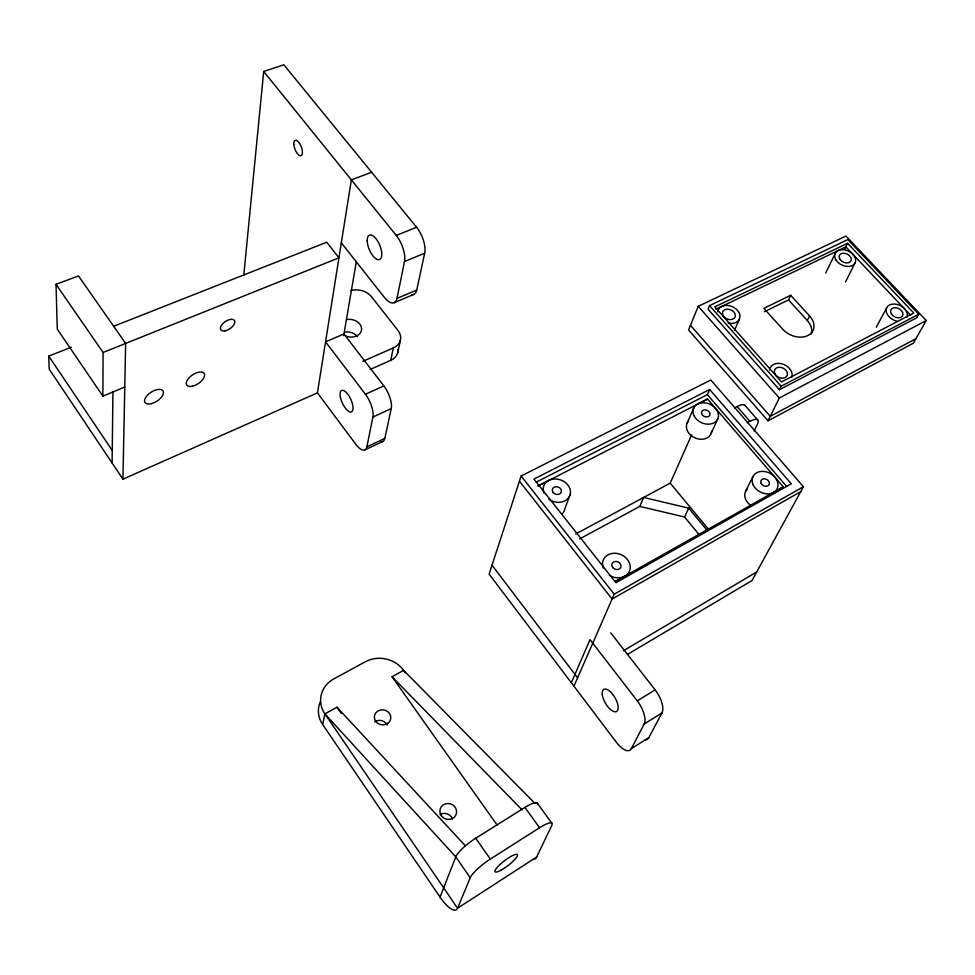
<?xml version="1.0" encoding="UTF-8"?>
<svg xmlns="http://www.w3.org/2000/svg" width="975" height="975" viewBox="0 0 975 975"><rect width="100%" height="100%" fill="white"/><g stroke="black" fill="none" stroke-linecap="round" stroke-linejoin="round"><path stroke-width="1.46" d="M124.776 387.038L102.887 396.13L103.07 352.487L56.026 284.334L78.475 275.925L125.641 343.419L122.947 479.164L317.423 392.864L351.353 179.887L371.633 172.258M112.113 463.003L112.929 391.609M243.762 275.377L263.701 71.468L283.859 64.813L416.593 227.272A19.415 8.714 67.3 0 1 424.673 253.207L416.739 290.05A18.915 8.312 66.8 0 1 411.889 294.669M343.675 335.534L356.253 262.129M317.423 392.864L355.717 444.173A17.075 6.642 64.9 0 0 366.868 446.83L372.913 417.056A17.465 6.935 65.2 0 0 365.418 394.253L325.553 341.835L343.943 333.962L383.857 385.929A17.355 7.069 65.2 0 1 391.231 408.622L384.82 438.397A16.965 6.764 64.9 0 1 380.64 441.651M341.323 242.848L384.26 297.241A19.037 8.178 66.7 0 0 396.996 298.411L404.491 261.519A19.549 8.568 67.3 0 0 396.264 235.438L263.701 71.468M370.147 369.464L390.743 360.323L393.315 347.929A16.502 12.76 11 0 0 398.007 330.501L371.463 296.692A16.368 12.468 10.1 0 0 350.963 290.587M397.739 352.718L400.359 340.312M465.197 845.63L336.984 707.204L324.907 713.883L457.567 908.237L470.242 877.756A20.999 4.546 -37.3 0 1 490.34 859.097L539.553 827.738A20.499 4.412 -37.7 0 1 551.655 825.703L536.652 857.049L457.567 908.237A25.252 8.068 60.4 0 1 440.054 897.134L322.64 724.462L324.907 713.883A28.287 25.521 6.3 0 1 333.925 678.832L365.369 661.757A27.922 25.033 9.6 0 1 403.601 670.361L535.043 803.497M627.62 654.335L752.017 580.527L803.424 486.72L710.775 380.006L521.113 476.032L489.109 574.104L616.395 742.304A18.525 7.898 59.5 0 0 631.361 748.654L648.802 737.661L661.952 712.944A18.817 8.422 59.4 0 0 655.127 689.873L610.716 632.824M570.278 494.154L564.732 509.182A13.76 11.322 19.6 0 1 561.746 514.276M440.054 897.134L455.788 856.854A20.877 4.777 -37.2 0 1 475.739 838.232L524.928 807.41A20.39 4.643 -37.6 0 1 537.615 803.875M698.234 306.321L688.557 329.964L768.02 420.81L913.319 343.224L926.25 320.531L845.959 236.06L698.234 306.321L779.305 398.019L768.02 420.81M709.556 305.602L708.057 309.209L779.427 389.732L916.805 317.74L918.755 314.267L847.823 239.594L709.556 305.602L781.146 386.234L779.427 389.732M579.662 538.907L639.795 506.415L643.622 497.457L688.691 508.146L707.594 530.936M571.326 682.744L590.033 639.637L637.236 700.842A18.939 8.3 59.5 0 1 644.17 724.023L631.361 748.654M687.07 423.284L693.7 408.098M573.934 686.193L614.213 594.189L803.424 486.72M734.553 330.098L739.416 319.069M536.25 482.15L707.375 394.643L709.642 389.5L791.261 483.807L615.92 582.709L533.934 479.078L709.642 389.5M575.737 533.971L670.203 483.161L691.616 434.899M710.921 433.838L717.819 418.763M699.087 534.592L684.56 517.006L688.691 508.146M764.461 311.695L788.507 299.898L790.676 295.279L809.579 315.924A18.635 13.528 25.1 0 1 807.836 335.571A18.635 13.528 25.1 0 1 782.645 329.111L763.888 308.368L790.676 295.279M825.679 273.073L835.124 253.598M811.212 333.925A18.586 13.528 25.1 0 0 807.337 320.507L809.579 315.924M754.15 430.962L757.368 424.381A16.392 5.131 -40.7 0 0 749.946 421.31L737.124 406.563L734.431 407.964M844.582 249.466L847.604 243.299L913.746 313.012L781.511 381.944L714.785 306.893L847.604 243.299M845.557 281.885L855.27 262.519M745.607 491.205L753.041 476.495M876.257 327.259L886.519 308.173M644.17 724.023L661.952 712.944M637.236 700.842L655.127 689.873M623.342 650.8L756.697 571.984M773.236 492.607L783.254 486.891L707.509 399.055L697.369 404.186M800.731 491.644L612.093 599.04L519.431 481.187M783.254 486.891L615.164 581.6L625.255 575.993M497.14 825.106L392.072 676.747L403.601 670.361L405.368 672.835M915.866 338.739L770.25 416.313L690.458 325.297M747.252 422.736L749.946 421.31M779.305 398.019L926.25 320.531M781.146 386.234L918.755 314.267M374.705 721.853L376.521 720.903A8.153 7.447 9.2 0 1 386.112 723.365L387.209 725.059M549.12 480.236L537.786 486.135L707.509 399.055M716.003 309.185L845.861 246.87L910.76 315.376M364.638 450.011L382.541 441.59M366.868 446.83L384.82 438.397M372.913 417.056L391.231 408.622M365.418 394.253L383.857 385.929M362.846 361.335L393.315 347.929M394.388 302.628L414.058 294.279M396.996 298.411L416.739 290.05M404.491 261.519L424.673 253.207M103.07 352.487L338.947 257.814L326.722 242.239L113.673 326.284M396.264 235.438L416.593 227.272M122.947 479.164L49.189 369.135L48.75 356.119L71.321 347.185M639.795 506.415L684.56 517.006M392.072 676.747L522.1 809.908M788.507 299.898L807.337 320.507M324.907 713.883L455.788 856.854L470.242 877.756M744.924 405.308L757.697 419.957M707.375 394.643L786.63 486.44M670.203 483.161L708.606 529.413M521.113 476.032L614.213 594.189M492.022 565.183L577.59 677.857M537.408 803.266L551.935 823.363M524.928 807.41L539.553 827.738M475.739 838.232L490.34 859.097M336.984 707.204L341.287 713.468M102.887 396.13L57.269 329.136L56.026 284.334M48.75 356.119L112.259 450.499M717.832 311.829A11.505 8.458 23.1 0 1 729.641 305.797A11.505 8.458 23.1 0 1 739.964 316.96A11.505 8.458 23.1 0 1 728.179 323.042M896.756 321.128A11.249 7.922 27.3 0 1 886.19 309.575A11.249 7.922 27.3 0 1 898.621 304.931A11.249 7.922 27.3 0 1 907.055 317.277M769.653 370.147A11.737 8.738 25.6 0 1 782.864 364.126A11.737 8.738 25.6 0 1 791.615 377.496M737.124 406.563A16.319 5.265 -40.8 0 1 745.302 405.88M648.802 737.661A18.403 8.019 59.3 0 1 645.218 739.769M711.555 431.255A13.041 10.116 24.2 0 1 694.919 437.872A13.041 10.116 24.2 0 1 688.545 421.066M543.952 493.094A13.918 11.371 19.6 0 1 556.567 479.03A13.918 11.371 19.6 0 1 569.888 495.507A13.918 11.371 19.6 0 1 548.901 499.224M749.921 504.794A13.358 10.493 27.8 0 1 747.228 488.987M603.293 568.011A14.247 11.871 24.1 0 1 615.749 553.312A14.247 11.871 24.1 0 1 629.85 570.119A14.247 11.871 24.1 0 1 609.326 575.201M536.652 857.049A24.546 8.897 59.9 0 1 533.861 859.17M440.03 814.552A8.336 7.861 19.8 0 1 452.485 818.927M322.64 724.462A28.007 25.374 5.9 0 1 320.202 701.976M398.044 349.403A16.356 12.724 10.9 0 1 390.743 360.323M346.917 319.544A11.395 8.787 9.7 0 1 361.567 329.769A11.395 8.787 9.7 0 1 345.04 335.68M344.76 332.122A11.298 8.751 9.6 0 1 357.569 336.643M387.709 723.365L385.868 724.328A8.239 7.483 9.6 0 1 375.533 721.025A8.239 7.483 9.6 0 1 377.471 711.323L379.312 710.373A8.239 7.483 9.6 0 1 389.001 712.859L390.11 714.565A8.239 7.483 9.6 0 1 387.709 723.365M836.002 259.984A11.017 7.678 25.2 0 0 854.173 264.201A11.017 7.678 25.2 0 0 845.374 250.063A11.017 7.678 25.2 0 0 836.002 259.984M839.853 259.204A6.423 4.485 25.2 0 0 850.456 261.617A6.423 4.485 25.2 0 0 845.252 253.378A6.423 4.485 25.2 0 0 839.853 259.204M724.084 316.948A6.715 4.936 23.1 0 0 735.053 317.082A6.715 4.936 23.1 0 0 727.557 309.148A6.715 4.936 23.1 0 0 724.084 316.948M891.43 313.974A6.557 4.619 27.3 0 0 902.18 316.388A6.557 4.619 27.3 0 0 896.732 307.832A6.557 4.619 27.3 0 0 891.43 313.974M775.101 374.12A6.849 5.094 25.6 0 0 786.459 376.594A6.849 5.094 25.6 0 0 781.121 367.441A6.849 5.094 25.6 0 0 775.101 374.12M602.318 694.773A12.773 5.509 59.9 0 0 615.274 711.823A12.773 5.509 59.9 0 0 613.007 694.712A12.773 5.509 59.9 0 0 602.318 694.773M694.358 416.325A13.187 10.152 24.1 0 0 716.369 420.993A13.187 10.152 24.1 0 0 706.497 403.089A13.187 10.152 24.1 0 0 694.358 416.325M702.487 415.131A4.4 3.388 24.1 0 0 709.727 415.301A4.4 3.388 24.1 0 0 705.047 409.853A4.4 3.388 24.1 0 0 702.487 415.131M553.191 492.509A4.643 3.79 19.6 0 0 561.027 492.594A4.643 3.79 19.6 0 0 556.335 486.708A4.643 3.79 19.6 0 0 553.191 492.509M753.273 485.05A13.516 10.542 27.7 0 0 775.552 490.925A13.516 10.542 27.7 0 0 766.399 471.9A13.516 10.542 27.7 0 0 753.273 485.05M761.207 483.503A4.509 3.51 27.7 0 0 768.653 485.27A4.509 3.51 27.7 0 0 765.399 478.969A4.509 3.51 27.7 0 0 761.207 483.503M612.751 567.56A4.753 3.961 24.1 0 0 620.685 567.56A4.753 3.961 24.1 0 0 615.786 561.405A4.753 3.961 24.1 0 0 612.751 567.56M500.943 870.248A14.101 2.998 -37.5 0 0 517.518 854.953A14.101 2.998 -37.5 0 0 500.138 864.374A14.101 2.998 -37.5 0 0 500.943 870.248M441.346 815.709A8.422 7.91 19.9 0 0 455.788 815.197A8.422 7.91 19.9 0 0 447.586 803.51A8.422 7.91 19.9 0 0 441.346 815.709M367.197 240.849A13.199 5.679 67.3 0 0 378.41 259.703A13.199 5.679 67.3 0 0 377.886 241.447A13.199 5.679 67.3 0 0 367.197 240.849M293.804 144.276A8.227 3.376 68.8 0 0 300.641 155.781A8.227 3.376 68.8 0 0 299.91 143.983A8.227 3.376 68.8 0 0 293.804 144.276M224.92 330.866A8.287 4.253 -34.5 0 0 234.768 321.202A8.287 4.253 -34.5 0 0 223.104 323.359A8.287 4.253 -34.5 0 0 224.92 330.866M151.247 403.674A10.701 5.326 -32.7 0 0 163.191 391.28A10.701 5.326 -32.7 0 0 147.518 395.143A10.701 5.326 -32.7 0 0 151.247 403.674M192.587 386.149A10.506 5.216 -33.6 0 0 204.445 373.9A10.506 5.216 -33.6 0 0 189.272 377.581A10.506 5.216 -33.6 0 0 192.587 386.149M340.433 397.264A11.81 4.619 65.3 0 0 351.427 411.938A11.81 4.619 65.3 0 0 347.868 394.302A11.81 4.619 65.3 0 0 340.433 397.264"/></g></svg>
